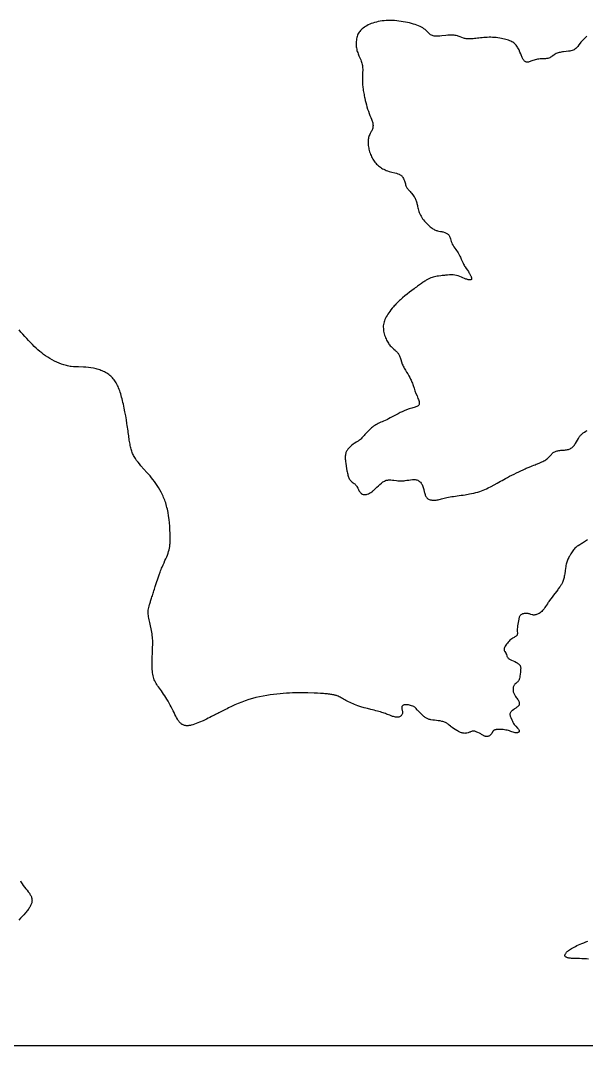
# Model space of a CAD drawing. Header units: millimetres. Extents: x -4898 to 5180, y -1106 to 8925.
# Drawn here: x -2378 to 141, y -1106 to 3456 of the extents above; entities that cross this region are included whole.
import ezdxf

# ---------------------------------------------------------------- set-up
doc = ezdxf.new("R2010")
doc.units = ezdxf.units.MM
doc.layers.add('166', color=7, linetype='Continuous')

msp = doc.modelspace()

# ---------------------------------------------------------------- linework, layer by layer
at = {"layer": '166', "elevation": 166}
for points in [[(142.5, 3387.1), (140.7, 3385.1), (138.8, 3382.9), (136.5, 3380.5), (133.9, 3378), (131.1, 3375.2), (128.2, 3372.3), (125.1, 3369.3), (118.9, 3362.7), (115.8, 3359.3), (112.9, 3355.7), (107.5, 3348.3), (102.2, 3340.9), (99.4, 3337.4), (96.4, 3334.2), (93.2, 3331.2), (89.7, 3328.5), (85.7, 3326.2), (81.3, 3324.3), (76.6, 3322.8), (71.6, 3321.5), (66.4, 3320.5), (61, 3319.7), (50, 3318.4), (39.1, 3317.1), (33.9, 3316.3), (28.8, 3315.4), (23.9, 3314.4), (19.1, 3313.3), (14.6, 3312), (10.2, 3310.5), (6.1, 3308.8), (2.2, 3306.9), (-1.4, 3304.7), (-4.9, 3302.4), (-11.7, 3297.5), (-15.2, 3295.1), (-18.8, 3292.9), (-22.6, 3290.9), (-26.8, 3289.2), (-31.3, 3287.9), (-36.3, 3286.9), (-41.7, 3286.4), (-47.3, 3286), (-59, 3285.6), (-65, 3285.3), (-70.9, 3284.9), (-76.7, 3284.2), (-82.2, 3283.1), (-87.6, 3281.8), (-92.6, 3280.1), (-97.4, 3278.3), (-102, 3276.5), (-106.3, 3274.8), (-110.4, 3273.2), (-114.2, 3271.9), (-117.8, 3271), (-121.1, 3270.6), (-124.2, 3270.6), (-127, 3271.1), (-129.7, 3272), (-132.1, 3273.3), (-134.4, 3275), (-136.6, 3277.1), (-138.6, 3279.4), (-140.4, 3282.1), (-142.2, 3285.1), (-143.9, 3288.3), (-145.5, 3291.7), (-147.1, 3295.4), (-148.6, 3299.2), (-151.9, 3307.4), (-155.4, 3316.1), (-159.4, 3325.1), (-161.6, 3329.6), (-164, 3334.1), (-166.5, 3338.4), (-169.3, 3342.5), (-172.2, 3346.5), (-175.4, 3350.2), (-178.9, 3353.6), (-182.6, 3356.7), (-186.6, 3359.5), (-190.8, 3362.1), (-195.5, 3364.4), (-200.4, 3366.6), (-205.7, 3368.6), (-211.4, 3370.5), (-217.5, 3372.2), (-224, 3373.9), (-230.8, 3375.4), (-238, 3376.8), (-245.4, 3378.1), (-253.1, 3379.2), (-260.9, 3380.2), (-268.8, 3380.9), (-276.7, 3381.4), (-284.7, 3381.6), (-292.6, 3381.6), (-300.4, 3381.4), (-308.1, 3381), (-315.7, 3380.4), (-323.2, 3379.8), (-330.5, 3379), (-337.6, 3378.2), (-344.4, 3377.4), (-351, 3376.6), (-357.3, 3375.9), (-363.4, 3375.3), (-369.2, 3374.7), (-374.8, 3374.4), (-380, 3374.2), (-385.1, 3374.2), (-389.8, 3374.4), (-394.3, 3375), (-398.5, 3375.8), (-402.5, 3376.9), (-406.4, 3378.1), (-413.8, 3381.1), (-421.4, 3384.2), (-425.4, 3385.7), (-429.5, 3387), (-433.9, 3388.2), (-438.5, 3389.2), (-443.2, 3390), (-448.1, 3390.6), (-453, 3391.1), (-457.9, 3391.4), (-462.8, 3391.6), (-467.6, 3391.5), (-472.3, 3391.4), (-476.8, 3391.1), (-485.6, 3390.1), (-503.1, 3387.8), (-512.4, 3386.8), (-517.2, 3386.4), (-522, 3386.2), (-526.9, 3386.2), (-531.7, 3386.5), (-536.4, 3387.1), (-540.9, 3388), (-545.2, 3389.3), (-549.2, 3391), (-552.9, 3393.2), (-556.3, 3395.9), (-559.6, 3398.8), (-562.9, 3402.1), (-566.2, 3405.5), (-569.7, 3409.1), (-573.5, 3412.8), (-577.7, 3416.4), (-582.4, 3419.9), (-587.7, 3423.4), (-593.5, 3426.6), (-599.9, 3429.8), (-606.7, 3432.7), (-613.9, 3435.6), (-621.6, 3438.3), (-629.7, 3440.8), (-638.1, 3443.2), (-646.8, 3445.4), (-655.8, 3447.5), (-665.1, 3449.4), (-674.5, 3451.1), (-684.1, 3452.6), (-693.8, 3453.9), (-703.5, 3454.9), (-713.2, 3455.7), (-722.8, 3456.2), (-732.3, 3456.4), (-741.8, 3456.3), (-751, 3455.9), (-760.1, 3455.3), (-769, 3454.3), (-777.7, 3453.1), (-786.1, 3451.5), (-794.3, 3449.7), (-802.2, 3447.6), (-809.7, 3445.2), (-817, 3442.5), (-823.9, 3439.6), (-830.4, 3436.5), (-836.6, 3433.2), (-842.4, 3429.8), (-847.8, 3426.3), (-852.8, 3422.7), (-857.3, 3419.1), (-861.4, 3415.4), (-865.1, 3411.7), (-868.4, 3407.8), (-871.3, 3403.8), (-873.9, 3399.7), (-876.2, 3395.3), (-878.1, 3390.7), (-879.8, 3385.8), (-881.2, 3380.6), (-882.4, 3375.1), (-883.3, 3369.4), (-883.9, 3363.5), (-884.3, 3357.6), (-884.4, 3351.6), (-884.2, 3345.7), (-883.7, 3339.9), (-883, 3334.2), (-881.9, 3328.7), (-880.7, 3323.4), (-879.1, 3318.3), (-877.5, 3313.3), (-875.6, 3308.5), (-871.7, 3299.1), (-867.7, 3289.9), (-863.8, 3280.6), (-862.1, 3275.9), (-860.4, 3271.1), (-859, 3266.2), (-857.7, 3261.2), (-856.7, 3256), (-855.9, 3250.7), (-855.4, 3245.1), (-855.2, 3239.3), (-855.2, 3233.3), (-855.4, 3227.1), (-855.7, 3220.8), (-856, 3214.2), (-856.5, 3200.8), (-856.5, 3193.9), (-856.4, 3186.9), (-856.1, 3179.9), (-855.6, 3172.8), (-854.2, 3158.8), (-853.4, 3152), (-852.4, 3145.3), (-851.5, 3138.9), (-850.4, 3132.7), (-849.4, 3126.8), (-848.3, 3121.2), (-847.3, 3115.8), (-846.2, 3110.6), (-843.9, 3100.6), (-841.5, 3090.9), (-838.9, 3081.2), (-836.1, 3071.4), (-833.1, 3061.7), (-829.9, 3052.2), (-826.5, 3042.9), (-822.8, 3034), (-819.2, 3025.3), (-815.8, 3016.9), (-812.9, 3008.7), (-811.7, 3004.6), (-810.7, 3000.6), (-810, 2996.7), (-809.5, 2992.7), (-809.3, 2988.8), (-809.4, 2984.9), (-809.8, 2981), (-810.6, 2977.2), (-811.8, 2973.3), (-813.3, 2969.4), (-815.2, 2965.6), (-817.2, 2961.6), (-821.6, 2953.6), (-823.7, 2949.4), (-825.8, 2945.1), (-827.5, 2940.7), (-829, 2936.1), (-830.1, 2931.3), (-830.8, 2926.4), (-831.3, 2921.4), (-831.5, 2916.2), (-831.3, 2910.9), (-831, 2905.5), (-830.4, 2900), (-829.5, 2894.4), (-828.5, 2888.8), (-827.3, 2883.1), (-825.9, 2877.4), (-824.2, 2871.7), (-822.4, 2866), (-820.4, 2860.4), (-818.2, 2855), (-815.8, 2849.6), (-813.3, 2844.5), (-810.5, 2839.5), (-807.5, 2834.7), (-804.3, 2830.1), (-800.9, 2825.7), (-797.4, 2821.5), (-793.6, 2817.4), (-789.6, 2813.5), (-785.4, 2809.8), (-781, 2806.3), (-776.4, 2802.9), (-771.6, 2799.8), (-766.5, 2796.7), (-761.3, 2793.9), (-755.8, 2791.3), (-750.1, 2788.9), (-744.1, 2786.7), (-738, 2784.7), (-731.6, 2782.9), (-725, 2781.2), (-711.8, 2778.1), (-705.4, 2776.3), (-699.3, 2774.4), (-693.6, 2772.1), (-690.9, 2770.8), (-688.4, 2769.3), (-686, 2767.8), (-683.7, 2766.1), (-681.7, 2764.2), (-679.8, 2762.3), (-678.1, 2760.1), (-676.5, 2757.9), (-673.8, 2753.2), (-671.5, 2748.3), (-669.6, 2743.2), (-668, 2738.2), (-666.6, 2733.3), (-665.3, 2728.7), (-664, 2724.5), (-662.7, 2720.8), (-661.3, 2717.5), (-659.8, 2714.5), (-658.2, 2711.7), (-656.4, 2709.1), (-654.5, 2706.4), (-652.3, 2703.8), (-649.9, 2701), (-647.2, 2697.9), (-644.3, 2694.7), (-641.3, 2691.2), (-638.1, 2687.5), (-631.8, 2679.8), (-628.8, 2675.9), (-626, 2672), (-623.6, 2668.1), (-621.4, 2664.3), (-619.6, 2660.6), (-618.1, 2656.9), (-616.8, 2653.1), (-615.7, 2649.3), (-614.7, 2645.4), (-613.8, 2641.4), (-612.9, 2637.1), (-611.9, 2632.6), (-610.9, 2627.9), (-609.8, 2622.9), (-608.4, 2617.7), (-606.9, 2612.3), (-605.2, 2606.9), (-603.2, 2601.3), (-601, 2595.8), (-598.3, 2590.2), (-595.4, 2584.7), (-592, 2579.2), (-588.4, 2573.9), (-584.4, 2568.7), (-580.3, 2563.7), (-576.1, 2558.8), (-571.7, 2554.2), (-567.3, 2549.8), (-562.9, 2545.7), (-558.7, 2541.8), (-554.5, 2538.3), (-550.4, 2535.1), (-546.4, 2532.2), (-542.5, 2529.5), (-538.8, 2527.2), (-535.1, 2525.2), (-531.6, 2523.5), (-528.2, 2522), (-524.9, 2520.9), (-521.7, 2520), (-515.6, 2518.7), (-509.5, 2517.7), (-503.3, 2516.7), (-500.1, 2516), (-496.9, 2515.1), (-490.3, 2513), (-487.1, 2511.7), (-484, 2510.2), (-481, 2508.6), (-478.3, 2506.9), (-475.9, 2505.1), (-473.8, 2503.2), (-472, 2501.1), (-470.5, 2499), (-469.2, 2496.7), (-468.1, 2494.3), (-466.3, 2489.3), (-464.8, 2484), (-463.1, 2478.3), (-461.2, 2472.3), (-458.9, 2466.3), (-456.2, 2460.2), (-452.9, 2454.1), (-449.1, 2448.2), (-445.1, 2442.5), (-441, 2437.1), (-437.1, 2432), (-433.6, 2427.2), (-430.3, 2422.3), (-428.7, 2419.7), (-427.1, 2416.9), (-425.5, 2413.8), (-423.8, 2410.5), (-422.1, 2406.9), (-420.3, 2403), (-418.5, 2398.8), (-416.6, 2394.4), (-412.6, 2385.3), (-408.3, 2376.2), (-406.1, 2371.7), (-403.8, 2367.5), (-401.4, 2363.3), (-398.9, 2359.4), (-394, 2351.8), (-389.3, 2344.9), (-384.9, 2338.4), (-382.8, 2335.3), (-380.9, 2332.4), (-379.2, 2329.5), (-377.6, 2326.8), (-376.1, 2324.1), (-374.8, 2321.6), (-373.6, 2319.1), (-372.6, 2316.8), (-371.7, 2314.6), (-371.1, 2312.4), (-370.6, 2310.4), (-370.3, 2308.6), (-370.3, 2306.9), (-370.6, 2305.4), (-371.1, 2304.1), (-371.9, 2303.1), (-373.1, 2302.3), (-374.6, 2301.7), (-376.4, 2301.5), (-378.5, 2301.5), (-380.9, 2301.7), (-383.5, 2302.1), (-386.2, 2302.7), (-389.2, 2303.5), (-392.3, 2304.5), (-395.4, 2305.6), (-402, 2308.1), (-408.8, 2310.9), (-415.8, 2313.8), (-423, 2316.6), (-430.3, 2319.1), (-437.7, 2321.1), (-445.3, 2322.7), (-453.1, 2323.6), (-457, 2323.9), (-461, 2324), (-469.3, 2323.8), (-477.9, 2323.1), (-487, 2322.2), (-491.8, 2321.7), (-496.8, 2321.2), (-502, 2320.7), (-507.3, 2320.2), (-518.4, 2319), (-524, 2318.2), (-529.7, 2317.2), (-535.4, 2316), (-541, 2314.6), (-546.6, 2312.8), (-552.2, 2310.7), (-557.8, 2308.1), (-563.5, 2305.2), (-569.5, 2301.8), (-572.6, 2299.9), (-575.8, 2297.9), (-579.2, 2295.7), (-582.6, 2293.4), (-586.2, 2291), (-589.9, 2288.4), (-593.8, 2285.7), (-597.9, 2282.8), (-602.2, 2279.8), (-606.7, 2276.6), (-611.3, 2273.3), (-616.1, 2269.8), (-621.1, 2266.2), (-626.1, 2262.5), (-636.5, 2254.8), (-647, 2246.7), (-657.5, 2238.5), (-667.9, 2230.2), (-677.8, 2221.8), (-682.6, 2217.7), (-687.3, 2213.5), (-691.7, 2209.5), (-696, 2205.4), (-700, 2201.5), (-703.9, 2197.5), (-707.7, 2193.7), (-711.2, 2189.9), (-714.6, 2186.1), (-717.9, 2182.4), (-724, 2175.2), (-729.5, 2168.2), (-734.5, 2161.4), (-739.1, 2154.9), (-743.2, 2148.6), (-747, 2142.5), (-750.4, 2136.7), (-753.5, 2131), (-756.1, 2125.4), (-758.4, 2119.9), (-760.3, 2114.3), (-761.7, 2108.8), (-762.7, 2103.1), (-763.4, 2097.3), (-763.5, 2091.4), (-763.3, 2085.3), (-762.8, 2079.2), (-761.9, 2073.1), (-760.7, 2067), (-759.2, 2061), (-757.5, 2055.1), (-755.6, 2049.5), (-753.6, 2044), (-751.3, 2038.7), (-748.9, 2033.7), (-746.4, 2029), (-743.8, 2024.4), (-741, 2020.1), (-738.2, 2016.1), (-735.2, 2012.2), (-732.2, 2008.6), (-729.2, 2005.3), (-726.1, 2002.1), (-723, 1999.2), (-720, 1996.4), (-717, 1993.8), (-711.3, 1988.9), (-708.6, 1986.6), (-706.1, 1984.3), (-703.8, 1982.1), (-701.7, 1979.9), (-699.8, 1977.6), (-697.9, 1975.1), (-696.2, 1972.6), (-694.6, 1969.8), (-693, 1966.7), (-691.5, 1963.4), (-690.1, 1959.7), (-688.6, 1955.7), (-687.2, 1951.3), (-685.7, 1946.8), (-682.6, 1937.1), (-679, 1927.2), (-677, 1922.3), (-674.8, 1917.5), (-672.5, 1912.8), (-670, 1908.2), (-664.9, 1899.4), (-659.7, 1891), (-654.7, 1883), (-650.1, 1875.4), (-645.8, 1867.9), (-641.8, 1860), (-639.9, 1855.8), (-638, 1851.4), (-636.1, 1846.7), (-634.2, 1841.7), (-632.3, 1836.5), (-630.4, 1831.1), (-626.5, 1819.8), (-622.4, 1808.1), (-618, 1796.5), (-613.4, 1785.2), (-611.2, 1779.7), (-609.1, 1774.5), (-607.3, 1769.6), (-605.7, 1764.9), (-604.5, 1760.6), (-603.7, 1756.6), (-603.4, 1754.8), (-603.3, 1753.1), (-603.5, 1750), (-604.1, 1747.2), (-605.2, 1744.8), (-606.8, 1742.7), (-608.9, 1740.8), (-611.4, 1739.2), (-614.5, 1737.7), (-618, 1736.4), (-621.9, 1735.2), (-626.4, 1734), (-631.3, 1732.7), (-636.7, 1731.3), (-642.6, 1729.7), (-649, 1727.7), (-652.4, 1726.6), (-655.9, 1725.4), (-659.5, 1724), (-663.3, 1722.5), (-667.2, 1720.9), (-671.2, 1719.1), (-679.5, 1715.1), (-688.1, 1710.8), (-697, 1706.1), (-706, 1701.2), (-714.9, 1696.3), (-723.7, 1691.6), (-732.2, 1687), (-740.4, 1682.8), (-744.3, 1680.9), (-748.1, 1679.1), (-755.3, 1675.8), (-762.1, 1672.9), (-768.5, 1670.3), (-774.5, 1667.7), (-780.3, 1665.3), (-785.8, 1662.8), (-791.2, 1660.1), (-796.4, 1657.2), (-801.5, 1654), (-806.5, 1650.5), (-811.3, 1646.8), (-816.1, 1642.8), (-820.7, 1638.7), (-825.2, 1634.5), (-829.6, 1630.2), (-833.7, 1625.9), (-837.8, 1621.6), (-841.6, 1617.3), (-845.4, 1613.2), (-848.9, 1609.1), (-852.4, 1605.2), (-855.8, 1601.5), (-859.1, 1598), (-862.3, 1594.7), (-865.5, 1591.7), (-868.7, 1589), (-871.8, 1586.6), (-874.9, 1584.4), (-878, 1582.4), (-884.2, 1578.7), (-890.5, 1574.9), (-893.7, 1572.9), (-896.9, 1570.7), (-903.4, 1565.8), (-909.7, 1560.5), (-915.5, 1554.7), (-918.2, 1551.7), (-920.7, 1548.7), (-923, 1545.7), (-925, 1542.5), (-926.8, 1539.4), (-928.4, 1536.1), (-929.7, 1532.7), (-930.9, 1529.1), (-931.7, 1525.4), (-932.3, 1521.5), (-932.7, 1517.4), (-932.8, 1513), (-932.7, 1508.5), (-932.5, 1503.8), (-932.1, 1499), (-931.5, 1494), (-930.1, 1483.7), (-926.9, 1462.3), (-925.1, 1451.7), (-924.1, 1446.6), (-923, 1441.7), (-921.9, 1436.9), (-920.7, 1432.4), (-919.3, 1428.1), (-917.9, 1424.1), (-916.4, 1420.3), (-914.8, 1416.9), (-913, 1413.7), (-911.2, 1410.7), (-909.2, 1408.1), (-907.2, 1405.7), (-905, 1403.6), (-902.8, 1401.8), (-898, 1398.5), (-893.3, 1395.4), (-890.9, 1393.7), (-888.6, 1391.8), (-886.5, 1389.7), (-884.4, 1387.2), (-882.5, 1384.4), (-880.7, 1381.4), (-877.2, 1374.9), (-873.8, 1368.1), (-872.1, 1364.9), (-870.4, 1361.8), (-868.5, 1358.9), (-866.6, 1356.3), (-864.5, 1353.9), (-862.4, 1351.8), (-860.2, 1350), (-857.8, 1348.5), (-855.4, 1347.4), (-852.8, 1346.5), (-850.1, 1346), (-847.3, 1345.8), (-844.4, 1345.9), (-841.4, 1346.3), (-838.5, 1346.9), (-835.5, 1347.8), (-829.6, 1349.9), (-824.2, 1352.5), (-819.2, 1355.4), (-814.3, 1358.7), (-811.9, 1360.5), (-809.4, 1362.5), (-806.8, 1364.7), (-804.1, 1367.1), (-801.2, 1369.7), (-798.1, 1372.5), (-791.7, 1378.5), (-785, 1384.8), (-778.2, 1391.1), (-771.7, 1397), (-768.4, 1399.7), (-765.2, 1402.2), (-761.8, 1404.5), (-758.2, 1406.5), (-754.3, 1408.2), (-750.1, 1409.6), (-745.6, 1410.6), (-743.1, 1410.9), (-740.6, 1411.1), (-735.1, 1411.3), (-729.3, 1411.1), (-723.2, 1410.6), (-717, 1410), (-704.6, 1408.5), (-698.6, 1407.8), (-692.9, 1407.3), (-687.7, 1406.9), (-682.8, 1406.8), (-678.2, 1406.9), (-674, 1407.2), (-669.9, 1407.6), (-666, 1408.2), (-658.3, 1409.5), (-650.5, 1410.9), (-642.2, 1412.2), (-633.9, 1413.1), (-629.7, 1413.2), (-625.6, 1413.1), (-621.6, 1412.7), (-617.8, 1412.1), (-614.1, 1411), (-610.5, 1409.7), (-607.1, 1407.9), (-604, 1405.9), (-601, 1403.4), (-598.2, 1400.7), (-595.6, 1397.6), (-593.2, 1394.1), (-591.1, 1390.3), (-589.2, 1386.2), (-587.5, 1381.8), (-586, 1377.3), (-583.3, 1368), (-581, 1358.9), (-579.9, 1354.6), (-578.8, 1350.5), (-577.6, 1346.8), (-576.4, 1343.3), (-575.1, 1340), (-573.6, 1337), (-571.9, 1334.3), (-569.9, 1331.9), (-567.6, 1329.6), (-565, 1327.6), (-562, 1325.9), (-558.7, 1324.4), (-555, 1323.2), (-551.1, 1322.2), (-547, 1321.5), (-542.6, 1321.1), (-538.1, 1320.9), (-533.5, 1321.1), (-528.9, 1321.6), (-524.2, 1322.4), (-519.4, 1323.4), (-514.4, 1324.7), (-509.3, 1326.1), (-504, 1327.6), (-498.5, 1329.1), (-492.7, 1330.6), (-486.5, 1332.1), (-480.1, 1333.5), (-473.3, 1334.8), (-466.1, 1336), (-458.6, 1337.1), (-450.8, 1338.2), (-442.7, 1339.3), (-434.4, 1340.4), (-425.7, 1341.5), (-416.8, 1342.8), (-407.7, 1344.1), (-398.4, 1345.5), (-379.6, 1348.7), (-370.2, 1350.6), (-360.9, 1352.6), (-351.8, 1354.8), (-342.9, 1357.2), (-334.4, 1359.8), (-326.2, 1362.6), (-318.4, 1365.6), (-310.8, 1368.8), (-303.5, 1372.1), (-296.4, 1375.5), (-282.8, 1382.7), (-269.5, 1390), (-256.2, 1397.5), (-249.4, 1401.4), (-242.3, 1405.3), (-235, 1409.4), (-227.3, 1413.6), (-219.1, 1418), (-210.4, 1422.5), (-201.2, 1427.3), (-191.4, 1432.3), (-181.3, 1437.3), (-171.1, 1442.3), (-160.8, 1447.3), (-150.6, 1452.1), (-140.7, 1456.7), (-131.3, 1461), (-126.8, 1463), (-122.5, 1464.9), (-118.3, 1466.7), (-114.4, 1468.4), (-110.6, 1469.9), (-106.9, 1471.4), (-103.4, 1472.8), (-100.1, 1474.1), (-93.8, 1476.6), (-87.9, 1478.8), (-82.4, 1480.9), (-77.2, 1482.9), (-67.3, 1486.9), (-57.9, 1491.1), (-53.3, 1493.3), (-49, 1495.6), (-44.7, 1498.1), (-40.7, 1500.7), (-36.9, 1503.4), (-33.3, 1506.2), (-29.9, 1509.2), (-26.7, 1512.3), (-20.9, 1518.6), (-15.4, 1524.8), (-12.6, 1527.7), (-9.8, 1530.4), (-6.9, 1532.8), (-3.8, 1534.9), (-0.5, 1536.7), (2.9, 1538.3), (6.5, 1539.6), (10.2, 1540.6), (14, 1541.5), (18, 1542.2), (22.1, 1542.7), (26.3, 1543.1), (43.8, 1544.2), (48.2, 1544.7), (52.5, 1545.3), (56.7, 1546.1), (60.7, 1547.1), (64.6, 1548.5), (68.3, 1550.2), (71.8, 1552.3), (75.2, 1554.6), (78.3, 1557.2), (81.3, 1560), (84.2, 1563.1), (86.9, 1566.4), (89.5, 1569.8), (92, 1573.4), (96.5, 1581), (100.8, 1588.5), (104.8, 1595.8), (106.7, 1599.2), (108.7, 1602.3), (110.6, 1605.2), (112.6, 1607.8), (114.6, 1610.3), (116.7, 1612.5), (121.1, 1616.7), (126, 1620.5), (128.7, 1622.3), (131.6, 1624.2), (137.7, 1628.1), (144.3, 1631.9)], [(144.9, 1144.5), (136.5, 1138.6), (128, 1132.8), (123.8, 1130.1), (119.7, 1127.6), (111.6, 1123), (103.9, 1118.4), (100.2, 1116), (96.6, 1113.3), (93, 1110.5), (89.7, 1107.3), (86.4, 1103.7), (83.2, 1099.9), (80.2, 1095.8), (77.3, 1091.5), (71.8, 1082.8), (66.9, 1074.1), (64.6, 1069.9), (62.5, 1065.9), (58.6, 1058), (56.8, 1054), (55.2, 1049.8), (53.6, 1045.4), (52.2, 1040.7), (50.9, 1035.7), (49.7, 1030.2), (48.6, 1024.4), (47.6, 1018.4), (45.7, 1005.9), (44, 993.6), (43.2, 987.8), (42.3, 982.4), (41.4, 977.3), (40.5, 972.6), (39.3, 968), (37.8, 963.5), (35.9, 958.9), (33.6, 954), (32.3, 951.5), (30.8, 948.8), (29.1, 946), (27.3, 943.1), (25.3, 940), (23.1, 936.8), (20.7, 933.3), (18.2, 929.8), (15.5, 926.1), (12.7, 922.3), (6.8, 914.4), (-5.5, 898.1), (-11.7, 889.9), (-17.7, 881.9), (-23.3, 874.2), (-25.9, 870.6), (-28.4, 867), (-30.7, 863.6), (-33, 860.3), (-37.2, 854.1), (-41.1, 848.3), (-44.7, 843), (-48.1, 838.1), (-51.5, 833.7), (-54.9, 829.6), (-58.3, 825.9), (-62, 822.6), (-65.7, 819.7), (-69.6, 817.2), (-73.4, 815), (-77.3, 813.2), (-81.2, 811.8), (-84.9, 810.8), (-88.5, 810.2), (-91.9, 809.9), (-95.1, 810), (-98.1, 810.4), (-101.1, 811.1), (-106.8, 812.8), (-112.7, 814.7), (-115.8, 815.5), (-119.1, 816.2), (-122.5, 816.6), (-126.1, 816.9), (-129.7, 816.9), (-133.2, 816.7), (-136.7, 816.3), (-140.1, 815.7), (-143.2, 814.9), (-146, 813.8), (-148.5, 812.6), (-150.7, 811.1), (-152.6, 809.4), (-154.3, 807.4), (-155.7, 805.3), (-156.9, 802.9), (-158, 800.3), (-159, 797.5), (-159.9, 794.5), (-160.8, 791.2), (-162.4, 784.2), (-163.7, 776.8), (-164.9, 769.2), (-165.8, 761.7), (-166.5, 754.6), (-166.9, 747.9), (-167.1, 741.7), (-167.1, 738.8), (-167, 736), (-166.8, 731), (-166.7, 728.7), (-166.7, 726.5), (-166.9, 724.5), (-167.3, 722.5), (-168, 720.7), (-169, 718.9), (-170.5, 717.2), (-172.5, 715.6), (-174.9, 713.9), (-177.6, 712.2), (-180.7, 710.4), (-184.1, 708.4), (-187.7, 706.2), (-191.5, 703.7), (-195.5, 700.8), (-199.5, 697.4), (-203.5, 693.7), (-207.4, 689.6), (-211.2, 685.2), (-214.7, 680.8), (-217.9, 676.3), (-220.6, 671.9), (-222.9, 667.7), (-223.8, 665.7), (-224.6, 663.7), (-225.1, 661.9), (-225.5, 660.2), (-225.8, 658.6), (-225.9, 657.1), (-225.6, 654.4), (-224.9, 651.9), (-223.9, 649.7), (-222.6, 647.5), (-219.8, 643.4), (-218.5, 641.3), (-217.4, 639), (-215.5, 634.1), (-213.8, 629), (-212.9, 626.5), (-211.7, 624), (-210.4, 621.7), (-208.7, 619.5), (-206.7, 617.5), (-204.3, 615.6), (-201.7, 613.9), (-198.8, 612.2), (-195.7, 610.6), (-192.4, 609.1), (-185.3, 605.9), (-178, 602.5), (-170.8, 598.8), (-167.3, 596.9), (-164.1, 594.8), (-161.2, 592.7), (-158.7, 590.4), (-156.5, 588.1), (-154.8, 585.7), (-153.6, 583.2), (-152.7, 580.7), (-152.2, 578), (-152, 575.3), (-152, 572.5), (-152.2, 569.6), (-152.7, 563.7), (-153.3, 557.6), (-154.6, 545.2), (-155.3, 539), (-156.3, 533.1), (-157.6, 527.4), (-158.4, 524.6), (-159.3, 522), (-160.5, 519.6), (-161.8, 517.2), (-163.3, 515), (-165, 513), (-167, 511.1), (-169.1, 509.3), (-173.4, 505.7), (-177.7, 501.9), (-179.6, 499.7), (-181.4, 497.4), (-182.8, 494.7), (-184, 491.9), (-184.9, 488.8), (-185.5, 485.6), (-185.9, 482.2), (-186, 478.8), (-185.8, 475.3), (-185.4, 471.9), (-184.7, 468.5), (-183.8, 465.2), (-182.7, 462), (-181.4, 458.9), (-179.9, 456), (-178.4, 453.1), (-175.1, 447.9), (-171.7, 443.2), (-168.6, 439.1), (-165.7, 435.4), (-163.1, 431.7), (-161, 427.9), (-160.1, 425.9), (-159.4, 423.8), (-158.9, 421.7), (-158.5, 419.5), (-158.2, 417.3), (-158.2, 415.1), (-158.4, 413), (-158.8, 410.9), (-159.4, 409), (-160.3, 407.2), (-161.5, 405.5), (-162.8, 403.9), (-164.4, 402.4), (-166.3, 400.8), (-168.4, 399.3), (-170.7, 397.6), (-173.3, 395.9), (-176.1, 394.1), (-179.1, 392.1), (-182.2, 390), (-188.3, 385.5), (-191.2, 383.1), (-193.8, 380.7), (-196, 378.1), (-197.8, 375.6), (-199, 373), (-199.7, 370.4), (-199.8, 367.7), (-199.6, 365.1), (-199, 362.4), (-198.1, 359.7), (-195.9, 354.3), (-191.3, 343.3), (-188.9, 338), (-186.5, 332.8), (-183.7, 327.8), (-180.6, 323.2), (-177.2, 318.9), (-173.5, 314.8), (-166.3, 306.9), (-163, 303.1), (-161.6, 301.2), (-160.4, 299.4), (-159.4, 297.7), (-158.7, 296), (-158.3, 294.4), (-158.2, 293), (-158.5, 291.6), (-159.1, 290.3), (-160, 289.2), (-161.1, 288.2), (-162.5, 287.3), (-164, 286.6), (-165.8, 286.1), (-167.6, 285.8), (-169.6, 285.6), (-171.7, 285.7), (-173.8, 285.9), (-176.1, 286.2), (-180.8, 287.2), (-185.6, 288.6), (-190.7, 290.3), (-195.8, 292), (-201.1, 293.8), (-206.4, 295.4), (-212, 296.9), (-217.6, 298), (-223.5, 299), (-229.5, 299.7), (-235.8, 300.3), (-242.2, 300.7), (-248.7, 300.8), (-254.9, 300.7), (-257.8, 300.4), (-260.5, 300.1), (-263, 299.6), (-265.3, 299), (-267.4, 298.2), (-269.3, 297.3), (-271, 296.3), (-272.5, 295.2), (-273.8, 294), (-275.1, 292.6), (-277.2, 289.7), (-280.9, 282.9), (-283, 279.5), (-284.3, 277.9), (-285.7, 276.3), (-287.4, 274.8), (-289.2, 273.5), (-291.3, 272.2), (-293.5, 271.1), (-295.8, 270.3), (-298.2, 269.6), (-300.6, 269.1), (-303.1, 269), (-305.6, 269.1), (-308, 269.5), (-310.5, 270.2), (-312.9, 271.1), (-315.4, 272.3), (-318, 273.6), (-320.7, 275.1), (-323.4, 276.8), (-326.3, 278.5), (-329.4, 280.4), (-336, 284.1), (-342.9, 287.6), (-346.4, 289.2), (-349.7, 290.6), (-352.9, 291.8), (-356, 292.6), (-358.8, 293.1), (-361.4, 293.3), (-363.8, 293.3), (-366.1, 292.9), (-368.3, 292.4), (-370.4, 291.6), (-374.9, 289.8), (-377.2, 288.8), (-379.8, 287.8), (-385.3, 285.9), (-391.2, 284.4), (-394.3, 283.8), (-397.4, 283.4), (-400.5, 283.2), (-403.7, 283.3), (-406.8, 283.6), (-409.9, 284.1), (-413, 284.9), (-416.1, 285.9), (-419.3, 287.1), (-422.5, 288.6), (-425.8, 290.2), (-429.1, 291.9), (-432.6, 293.8), (-436.1, 295.9), (-443.4, 300.3), (-450.6, 305), (-457.5, 309.9), (-460.8, 312.4), (-463.9, 314.9), (-469.7, 319.7), (-475.2, 324.2), (-478, 326.3), (-480.9, 328.3), (-484, 330.1), (-487.2, 331.7), (-490.7, 333.2), (-494.3, 334.5), (-498.2, 335.6), (-502.2, 336.6), (-510.5, 338.2), (-518.9, 339.4), (-527.4, 340.4), (-535.7, 341.3), (-543.7, 342.3), (-551.4, 343.6), (-555.1, 344.5), (-558.7, 345.4), (-562.1, 346.5), (-565.5, 347.8), (-568.7, 349.2), (-571.8, 350.7), (-574.8, 352.4), (-577.7, 354.1), (-580.4, 356), (-583, 358), (-587.8, 362.3), (-592.1, 366.8), (-595.9, 371.1), (-597.7, 373.1), (-599.3, 374.9), (-600.9, 376.6), (-602.3, 378.1), (-605, 380.5), (-609.7, 384.7), (-612, 387), (-614.4, 389.9), (-617.1, 393.1), (-620.1, 396.4), (-621.8, 398), (-623.6, 399.5), (-625.6, 400.9), (-627.7, 402.2), (-632.4, 404.5), (-637.3, 406.3), (-642.3, 407.8), (-647.2, 409), (-651.9, 409.8), (-656.5, 410.4), (-661.1, 410.5), (-665.9, 410.4), (-670.7, 409.8), (-673, 409.2), (-675.1, 408.5), (-677.1, 407.6), (-678.7, 406.3), (-680.1, 404.8), (-681, 402.9), (-681.4, 400.7), (-681.5, 398.1), (-681.2, 395.2), (-680.6, 392.1), (-679.3, 385.4), (-678.7, 382), (-678.4, 378.6), (-678.3, 375.3), (-678.7, 372.1), (-679.5, 369.1), (-680.6, 366.3), (-682.2, 363.7), (-684.1, 361.4), (-686.4, 359.5), (-688.9, 357.8), (-691.7, 356.5), (-694.8, 355.6), (-698.2, 355.1), (-701.7, 355), (-705.5, 355.2), (-709.4, 355.7), (-713.4, 356.5), (-717.6, 357.6), (-721.8, 358.9), (-726.2, 360.3), (-735, 363.5), (-744.2, 367.1), (-749, 369), (-754, 370.9), (-759.2, 372.9), (-764.7, 374.8), (-770.4, 376.7), (-776.5, 378.6), (-783, 380.4), (-789.7, 382.3), (-796.6, 384.1), (-803.7, 385.9), (-818.4, 389.5), (-833.3, 393.3), (-848.2, 397.2), (-862.9, 401.5), (-877.4, 406.2), (-884.5, 408.7), (-891.4, 411.4), (-898.2, 414.3), (-904.9, 417.3), (-911.4, 420.4), (-917.7, 423.6), (-923.8, 426.8), (-929.7, 429.9), (-935.3, 433.1), (-940.6, 436.1), (-945.7, 438.9), (-950.4, 441.6), (-954.9, 444), (-959.3, 446.3), (-963.9, 448.3), (-968.9, 450.2), (-971.6, 451.1), (-974.5, 452), (-977.6, 452.8), (-980.9, 453.6), (-984.4, 454.4), (-988.2, 455.1), (-992.3, 455.8), (-996.8, 456.5), (-1001.5, 457.1), (-1006.7, 457.8), (-1012.1, 458.4), (-1017.8, 459), (-1023.8, 459.5), (-1030.1, 460), (-1036.5, 460.6), (-1043.2, 461), (-1056.9, 461.9), (-1071.1, 462.6), (-1099.9, 463.6), (-1114.1, 463.9), (-1127.9, 464), (-1141.5, 463.9), (-1154.8, 463.6), (-1168.1, 463.2), (-1181.5, 462.5), (-1194.9, 461.7), (-1208.5, 460.6), (-1222.5, 459.3), (-1236.9, 457.8), (-1251.8, 456.1), (-1267, 454), (-1282.5, 451.7), (-1298.3, 448.9), (-1314.3, 445.7), (-1330.3, 442.1), (-1346.3, 437.9), (-1362.3, 433.2), (-1378.2, 428), (-1393.8, 422.2), (-1409.2, 415.9), (-1424.1, 409.5), (-1438.5, 402.8), (-1452.4, 396.2), (-1459.1, 392.9), (-1465.6, 389.7), (-1471.9, 386.5), (-1478, 383.4), (-1483.9, 380.4), (-1489.5, 377.4), (-1495, 374.7), (-1500.2, 372), (-1505.2, 369.4), (-1510, 367), (-1514.6, 364.6), (-1519, 362.4), (-1527.6, 358.1), (-1535.6, 354.1), (-1543.3, 350.3), (-1550.8, 346.6), (-1565.7, 339.6), (-1581, 332.7), (-1588.7, 329.4), (-1596.4, 326.4), (-1603.9, 323.7), (-1611.3, 321.3), (-1618.4, 319.4), (-1621.9, 318.7), (-1625.2, 318.1), (-1628.5, 317.6), (-1631.7, 317.3), (-1634.8, 317.1), (-1637.8, 317.2), (-1640.7, 317.3), (-1643.6, 317.7), (-1646.3, 318.2), (-1649, 318.9), (-1651.6, 319.7), (-1654.1, 320.7), (-1656.6, 321.9), (-1658.9, 323.3), (-1661.3, 324.8), (-1663.5, 326.5), (-1665.7, 328.4), (-1667.9, 330.4), (-1670, 332.7), (-1672, 335.1), (-1674, 337.7), (-1676, 340.4), (-1677.9, 343.4), (-1679.8, 346.5), (-1683.6, 353.1), (-1687.3, 360.2), (-1691, 367.8), (-1694.8, 375.7), (-1698.7, 383.9), (-1702.8, 392.3), (-1707.1, 400.8), (-1711.7, 409.4), (-1716.5, 417.9), (-1721.5, 426.4), (-1726.5, 434.7), (-1731.6, 442.9), (-1736.7, 450.8), (-1741.7, 458.3), (-1746.6, 465.5), (-1751.4, 472.3), (-1755.9, 478.5), (-1760.2, 484.4), (-1764.2, 490), (-1768, 495.4), (-1771.6, 500.7), (-1774.8, 505.8), (-1777.8, 511), (-1780.4, 516.3), (-1782.8, 521.8), (-1784.8, 527.5), (-1786.6, 533.4), (-1788.1, 539.6), (-1789.3, 546), (-1790.3, 552.8), (-1791.1, 559.8), (-1791.7, 567.3), (-1792.1, 575), (-1792.3, 583.2), (-1792.5, 591.6), (-1792.4, 600.3), (-1792.3, 609.2), (-1791.9, 626.9), (-1791.6, 635.7), (-1791.3, 644.3), (-1790.9, 652.6), (-1790.6, 660.6), (-1790.3, 668.3), (-1790.1, 675.8), (-1790, 683.2), (-1790, 690.4), (-1790.1, 697.5), (-1790.4, 704.6), (-1790.9, 711.8), (-1791.7, 719), (-1792.6, 726.3), (-1793.7, 733.6), (-1796.5, 748.2), (-1799.5, 762.5), (-1801.1, 769.5), (-1802.7, 776.3), (-1804.2, 782.9), (-1805.6, 789.2), (-1806.9, 795.4), (-1808.1, 801.5), (-1809, 807.4), (-1809.6, 813.4), (-1810, 819.2), (-1810, 825.1), (-1809.6, 831.1), (-1808.8, 837.1), (-1807.6, 843.3), (-1805.9, 849.9), (-1804, 856.8), (-1802.9, 860.4), (-1801.7, 864.2), (-1800.4, 868.1), (-1799.1, 872.2), (-1797.7, 876.5), (-1796.2, 881), (-1794.7, 885.6), (-1793.1, 890.5), (-1791.4, 895.6), (-1789.7, 901), (-1788, 906.6), (-1786.2, 912.4), (-1784.3, 918.3), (-1782.4, 924.4), (-1778.5, 937), (-1774.4, 950), (-1766, 975.9), (-1761.6, 988.6), (-1757.2, 1000.8), (-1754.9, 1006.6), (-1752.7, 1012.3), (-1750.5, 1017.8), (-1748.2, 1023.1), (-1743.8, 1033.3), (-1739.5, 1042.9), (-1735.4, 1051.9), (-1731.4, 1060.6), (-1727.8, 1068.9), (-1724.5, 1076.8), (-1721.6, 1084.6), (-1719.1, 1092.1), (-1717.1, 1099.7), (-1715.4, 1107.4), (-1714.1, 1115.4), (-1713.2, 1123.8), (-1712.9, 1128.2), (-1712.6, 1132.8), (-1712.4, 1137.6), (-1712.3, 1142.6), (-1712.2, 1147.8), (-1712.2, 1153.2), (-1712.3, 1158.9), (-1712.4, 1164.9), (-1712.6, 1171.1), (-1712.8, 1177.7), (-1713.1, 1184.4), (-1713.5, 1191.4), (-1713.9, 1198.5), (-1714.4, 1205.8), (-1715.7, 1220.6), (-1717.3, 1235.8), (-1719.4, 1251), (-1721.8, 1266.1), (-1723.2, 1273.6), (-1724.8, 1280.9), (-1726.4, 1288), (-1728.2, 1295.1), (-1730.1, 1301.9), (-1732.2, 1308.6), (-1734.3, 1315.1), (-1736.6, 1321.5), (-1738.9, 1327.7), (-1741.4, 1333.7), (-1743.9, 1339.7), (-1746.5, 1345.4), (-1752, 1356.6), (-1757.7, 1367.2), (-1763.7, 1377.3), (-1769.8, 1386.9), (-1776, 1396), (-1782.4, 1404.7), (-1788.8, 1413.1), (-1795.4, 1421.2), (-1802, 1429.1), (-1815.4, 1444.3), (-1828.9, 1459.3), (-1842.5, 1474.4), (-1849.1, 1482.2), (-1855.4, 1490.1), (-1861.5, 1498.3), (-1867.2, 1506.6), (-1872.4, 1515.3), (-1874.8, 1519.8), (-1877.1, 1524.4), (-1879.2, 1529), (-1881.1, 1533.8), (-1882.9, 1538.6), (-1884.6, 1543.6), (-1886.1, 1548.7), (-1887.4, 1553.9), (-1888.7, 1559.3), (-1889.9, 1564.8), (-1891, 1570.5), (-1892.1, 1576.3), (-1893, 1582.3), (-1894, 1588.5), (-1894.9, 1594.9), (-1895.8, 1601.5), (-1896.8, 1608.3), (-1897.7, 1615.3), (-1898.7, 1622.5), (-1899.7, 1629.9), (-1900.7, 1637.6), (-1901.9, 1645.5), (-1903.1, 1653.7), (-1904.4, 1662), (-1907.1, 1679), (-1910.1, 1696.3), (-1913.3, 1713.8), (-1916.7, 1731.2), (-1920.3, 1748.2), (-1922.2, 1756.4), (-1924.2, 1764.6), (-1926.2, 1772.5), (-1928.2, 1780.1), (-1930.3, 1787.5), (-1932.4, 1794.7), (-1934.6, 1801.6), (-1936.9, 1808.2), (-1939.3, 1814.5), (-1941.7, 1820.7), (-1944.2, 1826.5), (-1946.9, 1832.2), (-1949.6, 1837.6), (-1952.5, 1842.8), (-1955.5, 1847.8), (-1958.7, 1852.5), (-1962, 1857), (-1965.4, 1861.4), (-1969, 1865.5), (-1972.8, 1869.5), (-1976.8, 1873.2), (-1981, 1876.8), (-1985.4, 1880.2), (-1989.9, 1883.4), (-1994.6, 1886.4), (-1999.5, 1889.3), (-2004.5, 1892), (-2009.6, 1894.5), (-2014.9, 1896.8), (-2020.2, 1899), (-2025.6, 1901), (-2031.1, 1902.9), (-2036.7, 1904.6), (-2042.3, 1906.1), (-2053.6, 1908.7), (-2064.9, 1910.7), (-2076.2, 1912.1), (-2087.3, 1913), (-2098.3, 1913.5), (-2120.1, 1914.1), (-2131, 1914.4), (-2141.8, 1915), (-2152.6, 1916.1), (-2158, 1916.8), (-2163.4, 1917.7), (-2168.9, 1918.7), (-2174.3, 1920), (-2179.8, 1921.4), (-2185.2, 1923), (-2196.1, 1926.6), (-2206.8, 1930.8), (-2217.4, 1935.4), (-2227.8, 1940.5), (-2238, 1946), (-2247.9, 1951.8), (-2257.5, 1957.7), (-2266.7, 1963.8), (-2275.5, 1970.2), (-2284.1, 1976.7), (-2292.5, 1983.5), (-2300.8, 1990.6), (-2309, 1997.9), (-2317.2, 2005.7), (-2325.4, 2013.8), (-2333.8, 2022.3), (-2342.3, 2031.2), (-2350.9, 2040.4), (-2359.5, 2049.9), (-2368, 2059.6), (-2376.5, 2069.4), (-2384.8, 2079.2)], [(-2379.1, -373.9), (-2376.6, -378.1), (-2371.4, -386), (-2365.9, -393.7), (-2360.2, -401), (-2354.6, -408.2), (-2349, -415.1), (-2343.8, -421.9), (-2339, -428.6), (-2336.8, -431.9), (-2334.8, -435.2), (-2333, -438.4), (-2331.4, -441.6), (-2330.1, -444.8), (-2329, -448.1), (-2328.2, -451.3), (-2327.6, -454.5), (-2327.3, -457.7), (-2327.2, -460.9), (-2327.4, -464.1), (-2327.9, -467.3), (-2328.5, -470.6), (-2329.4, -473.9), (-2330.6, -477.2), (-2331.9, -480.5), (-2333.5, -483.8), (-2335.3, -487.2), (-2337.2, -490.7), (-2339.4, -494.2), (-2341.7, -497.7), (-2344.3, -501.3), (-2347, -504.9), (-2349.9, -508.7), (-2352.9, -512.4), (-2356.1, -516.2), (-2363, -524), (-2370.3, -532), (-2378.1, -540), (-2386.3, -548.2)], [(150.5, -721.4), (140.3, -720.6), (130.1, -720.2), (120, -719.9), (109.9, -719.7), (100.2, -719.6), (90.8, -719.3), (81.9, -719), (77.7, -718.7), (73.6, -718.4), (69.8, -718), (66.2, -717.5), (62.8, -716.9), (59.6, -716.3), (56.7, -715.5), (54.1, -714.6), (51.8, -713.6), (49.8, -712.5), (48.2, -711.2), (46.8, -709.8), (45.9, -708.3), (45.3, -706.6), (45.1, -704.7), (45.3, -702.7), (45.9, -700.6), (46.9, -698.4), (48.3, -696.1), (50, -693.6), (52.2, -691.1), (54.9, -688.5), (57.9, -685.7), (61.4, -682.9), (65.3, -680.1), (69.7, -677.1), (74.5, -674.1), (79.7, -671.1), (85.5, -668), (91.6, -664.9), (98.3, -661.7), (105.4, -658.5), (112.9, -655.3), (120.7, -652.1), (129, -648.8), (137.6, -645.5), (146.5, -642.2)], [(-4897.9, -1106.3), (3309.2, -1106.3)]]:
    msp.add_lwpolyline(points, dxfattribs=at)

doc.saveas('drawing.dxf')
